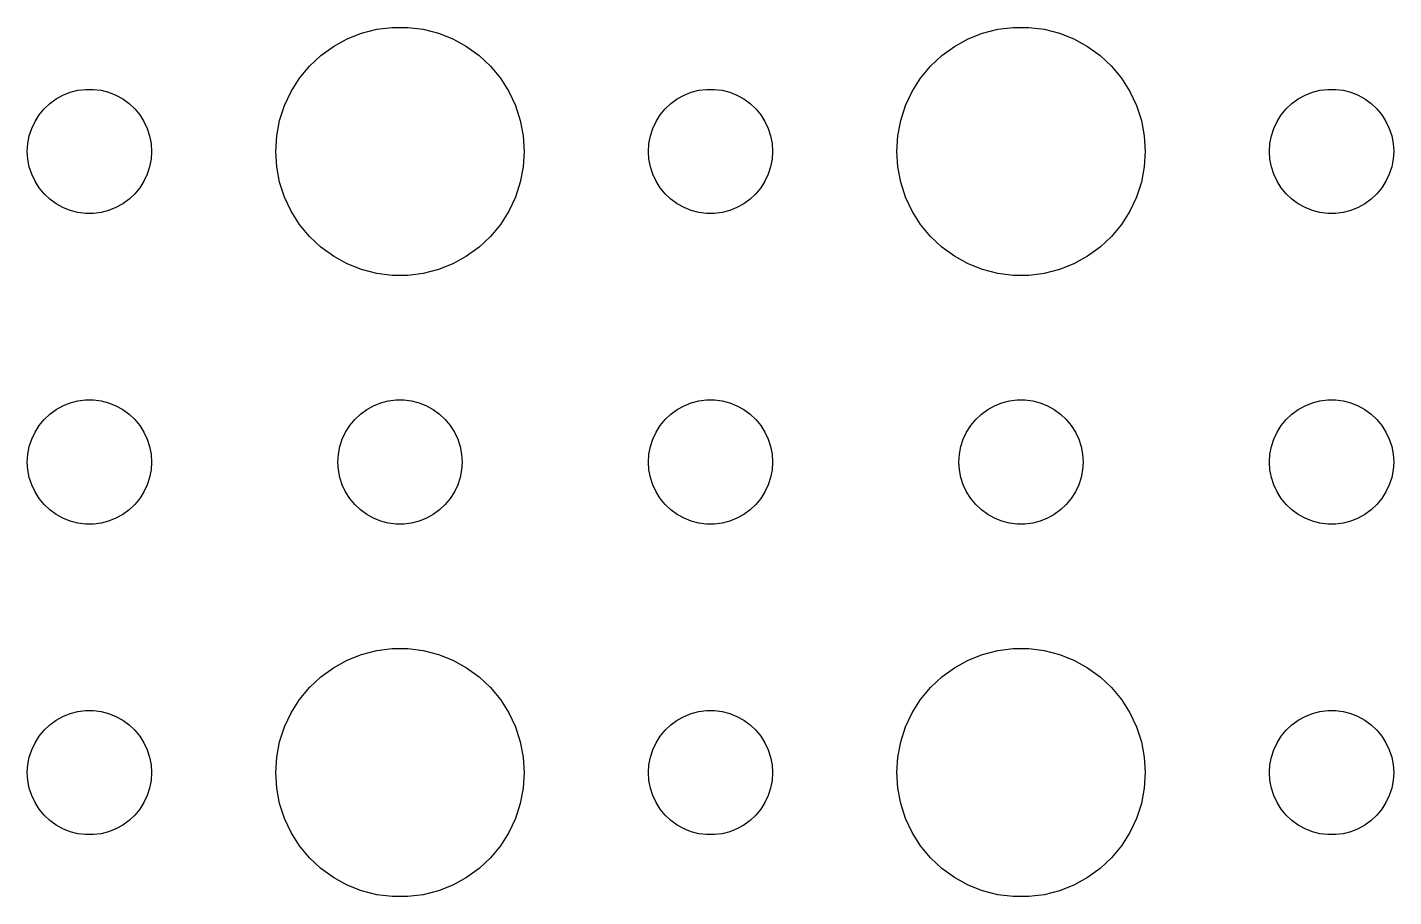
# Model space of a CAD drawing. Header units: metres. Extents: x -150 to 150, y -149 to 149.
# Drawn here: x 73.5 to 106.5, y -100.49 to -79.51 of the extents above; entities that cross this region are included whole.
import ezdxf

# ---------------------------------------------------------------- set-up
doc = ezdxf.new("R2010")
doc.units = ezdxf.units.M

msp = doc.modelspace()

# ---------------------------------------------------------------- linework, layer by layer
for p, q in [((81.9379, -79.5531), (82.3116, -79.5059)), ((82.3116, -79.5059), (82.6884, -79.5059)), ((82.6884, -79.5059), (83.0621, -79.5531)), ((96.9379, -79.5531), (97.3116, -79.5059)), ((97.3116, -79.5059), (97.6884, -79.5059)), ((97.6884, -79.5059), (98.0621, -79.5531)), ((80.8925, -79.967), (81.2227, -79.7855)), ((81.2227, -79.7855), (81.573, -79.6468)), ((81.573, -79.6468), (81.9379, -79.5531)), ((83.0621, -79.5531), (83.427, -79.6468)), ((83.427, -79.6468), (83.7773, -79.7855)), ((83.7773, -79.7855), (84.1075, -79.967)), ((95.8925, -79.967), (96.2227, -79.7855)), ((96.2227, -79.7855), (96.573, -79.6468)), ((96.573, -79.6468), (96.9379, -79.5531)), ((98.0621, -79.5531), (98.427, -79.6468)), ((98.427, -79.6468), (98.7773, -79.7855)), ((98.7773, -79.7855), (99.1075, -79.967)), ((80.3131, -80.4464), (80.5877, -80.1885)), ((80.5877, -80.1885), (80.8925, -79.967)), ((84.1075, -79.967), (84.4123, -80.1885)), ((84.4123, -80.1885), (84.6869, -80.4464)), ((95.3131, -80.4464), (95.5877, -80.1885)), ((95.5877, -80.1885), (95.8925, -79.967)), ((99.1075, -79.967), (99.4123, -80.1885)), ((99.4123, -80.1885), (99.6869, -80.4464)), ((80.073, -80.7366), (80.3131, -80.4464)), ((84.6869, -80.4464), (84.927, -80.7366)), ((95.073, -80.7366), (95.3131, -80.4464)), ((99.6869, -80.4464), (99.927, -80.7366)), ((79.8711, -81.0547), (80.073, -80.7366)), ((84.927, -80.7366), (85.1289, -81.0547)), ((94.8711, -81.0547), (95.073, -80.7366)), ((99.927, -80.7366), (100.129, -81.0547)), ((74.1963, -81.2335), (74.3613, -81.1428)), ((74.3613, -81.1428), (74.5365, -81.0734)), ((74.5365, -81.0734), (74.7189, -81.0266)), ((74.7189, -81.0266), (74.9058, -81.003)), ((74.9058, -81.003), (75.0942, -81.003)), ((75.0942, -81.003), (75.2811, -81.0266)), ((75.2811, -81.0266), (75.4635, -81.0734)), ((75.4635, -81.0734), (75.6387, -81.1428)), ((75.6387, -81.1428), (75.8037, -81.2335)), ((79.7107, -81.3956), (79.8711, -81.0547)), ((85.1289, -81.0547), (85.2893, -81.3956)), ((89.1963, -81.2335), (89.3613, -81.1428)), ((89.3613, -81.1428), (89.5365, -81.0734)), ((89.5365, -81.0734), (89.7189, -81.0266)), ((89.7189, -81.0266), (89.9058, -81.003)), ((89.9058, -81.003), (90.0942, -81.003)), ((90.0942, -81.003), (90.2811, -81.0266)), ((90.2811, -81.0266), (90.4635, -81.0734)), ((90.4635, -81.0734), (90.6387, -81.1428)), ((90.6387, -81.1428), (90.8037, -81.2335)), ((94.7107, -81.3956), (94.8711, -81.0547)), ((100.129, -81.0547), (100.289, -81.3956)), ((104.196, -81.2335), (104.361, -81.1428)), ((104.361, -81.1428), (104.536, -81.0734)), ((104.536, -81.0734), (104.719, -81.0266)), ((104.719, -81.0266), (104.906, -81.003)), ((104.906, -81.003), (105.094, -81.003)), ((105.094, -81.003), (105.281, -81.0266)), ((105.281, -81.0266), (105.464, -81.0734)), ((105.464, -81.0734), (105.639, -81.1428)), ((105.639, -81.1428), (105.804, -81.2335)), ((73.7865, -81.6183), (73.9065, -81.4732)), ((73.9065, -81.4732), (74.0439, -81.3442)), ((74.0439, -81.3442), (74.1963, -81.2335)), ((75.8037, -81.2335), (75.9561, -81.3442)), ((75.9561, -81.3442), (76.0934, -81.4732)), ((76.0934, -81.4732), (76.2135, -81.6183)), ((79.5943, -81.7539), (79.7107, -81.3956)), ((85.2893, -81.3956), (85.4057, -81.7539)), ((88.7865, -81.6183), (88.9065, -81.4732)), ((88.9065, -81.4732), (89.0439, -81.3442)), ((89.0439, -81.3442), (89.1963, -81.2335)), ((90.8037, -81.2335), (90.9561, -81.3442)), ((90.9561, -81.3442), (91.0934, -81.4732)), ((91.0934, -81.4732), (91.2135, -81.6183)), ((94.5943, -81.7539), (94.7107, -81.3956)), ((100.289, -81.3956), (100.406, -81.7539)), ((103.786, -81.6183), (103.907, -81.4732)), ((103.907, -81.4732), (104.044, -81.3442)), ((104.044, -81.3442), (104.196, -81.2335)), ((105.804, -81.2335), (105.956, -81.3442)), ((105.956, -81.3442), (106.093, -81.4732)), ((106.093, -81.4732), (106.214, -81.6183)), ((73.6053, -81.9478), (73.6855, -81.7774)), ((73.6855, -81.7774), (73.7865, -81.6183)), ((76.2135, -81.6183), (76.3145, -81.7774)), ((76.3145, -81.7774), (76.3947, -81.9478)), ((79.5237, -82.124), (79.5943, -81.7539)), ((85.4057, -81.7539), (85.4763, -82.124)), ((88.6053, -81.9478), (88.6855, -81.7774)), ((88.6855, -81.7774), (88.7865, -81.6183)), ((91.2135, -81.6183), (91.3145, -81.7774)), ((91.3145, -81.7774), (91.3947, -81.9478)), ((94.5237, -82.124), (94.5943, -81.7539)), ((100.406, -81.7539), (100.476, -82.124)), ((103.605, -81.9478), (103.686, -81.7774)), ((103.686, -81.7774), (103.786, -81.6183)), ((106.214, -81.6183), (106.314, -81.7774)), ((106.314, -81.7774), (106.395, -81.9478)), ((73.5118, -82.312), (73.5471, -82.127)), ((73.5471, -82.127), (73.6053, -81.9478)), ((76.3947, -81.9478), (76.4529, -82.127)), ((76.4529, -82.127), (76.4882, -82.312)), ((79.5, -82.5), (79.5237, -82.124)), ((85.4763, -82.124), (85.5, -82.5)), ((88.5118, -82.312), (88.5471, -82.127)), ((88.5471, -82.127), (88.6053, -81.9478)), ((91.3947, -81.9478), (91.4529, -82.127)), ((91.4529, -82.127), (91.4882, -82.312)), ((94.5, -82.5), (94.5237, -82.124)), ((100.476, -82.124), (100.5, -82.5)), ((103.512, -82.312), (103.547, -82.127)), ((103.547, -82.127), (103.605, -81.9478)), ((106.395, -81.9478), (106.453, -82.127)), ((106.453, -82.127), (106.488, -82.312)), ((73.5, -82.5), (73.5118, -82.312)), ((73.5118, -82.688), (73.5, -82.5)), ((76.4882, -82.312), (76.5, -82.5)), ((76.5, -82.5), (76.4882, -82.688)), ((79.5237, -82.876), (79.5, -82.5)), ((85.5, -82.5), (85.4763, -82.876)), ((88.5, -82.5), (88.5118, -82.312)), ((88.5118, -82.688), (88.5, -82.5)), ((91.4882, -82.312), (91.5, -82.5)), ((91.5, -82.5), (91.4882, -82.688)), ((94.5237, -82.876), (94.5, -82.5)), ((100.5, -82.5), (100.476, -82.876)), ((103.5, -82.5), (103.512, -82.312)), ((103.512, -82.688), (103.5, -82.5)), ((106.488, -82.312), (106.5, -82.5)), ((106.5, -82.5), (106.488, -82.688)), ((73.5471, -82.873), (73.5118, -82.688)), ((76.4882, -82.688), (76.4529, -82.873)), ((88.5471, -82.873), (88.5118, -82.688)), ((91.4882, -82.688), (91.4529, -82.873)), ((103.547, -82.873), (103.512, -82.688)), ((106.488, -82.688), (106.453, -82.873)), ((73.6053, -83.0522), (73.5471, -82.873)), ((73.6855, -83.2226), (73.6053, -83.0522)), ((76.3947, -83.0522), (76.3145, -83.2226)), ((76.4529, -82.873), (76.3947, -83.0522)), ((79.5943, -83.2461), (79.5237, -82.876)), ((85.4763, -82.876), (85.4057, -83.2461)), ((88.6053, -83.0522), (88.5471, -82.873)), ((88.6855, -83.2226), (88.6053, -83.0522)), ((91.3947, -83.0522), (91.3145, -83.2226)), ((91.4529, -82.873), (91.3947, -83.0522)), ((94.5943, -83.2461), (94.5237, -82.876)), ((100.476, -82.876), (100.406, -83.2461)), ((103.605, -83.0522), (103.547, -82.873)), ((103.686, -83.2226), (103.605, -83.0522)), ((106.395, -83.0522), (106.314, -83.2226)), ((106.453, -82.873), (106.395, -83.0522)), ((73.7865, -83.3817), (73.6855, -83.2226)), ((73.9065, -83.5268), (73.7865, -83.3817)), ((76.2135, -83.3817), (76.0934, -83.5268)), ((76.3145, -83.2226), (76.2135, -83.3817)), ((79.7107, -83.6044), (79.5943, -83.2461)), ((85.4057, -83.2461), (85.2893, -83.6044)), ((88.7865, -83.3817), (88.6855, -83.2226)), ((88.9065, -83.5268), (88.7865, -83.3817)), ((91.2135, -83.3817), (91.0934, -83.5268)), ((91.3145, -83.2226), (91.2135, -83.3817)), ((94.7107, -83.6044), (94.5943, -83.2461)), ((100.406, -83.2461), (100.289, -83.6044)), ((103.786, -83.3817), (103.686, -83.2226)), ((103.907, -83.5268), (103.786, -83.3817)), ((106.214, -83.3817), (106.093, -83.5268)), ((106.314, -83.2226), (106.214, -83.3817)), ((74.0439, -83.6558), (73.9065, -83.5268)), ((74.1963, -83.7665), (74.0439, -83.6558)), ((74.3613, -83.8572), (74.1963, -83.7665)), ((75.8037, -83.7665), (75.6387, -83.8572)), ((75.9561, -83.6558), (75.8037, -83.7665)), ((76.0934, -83.5268), (75.9561, -83.6558)), ((79.8711, -83.9453), (79.7107, -83.6044)), ((85.2893, -83.6044), (85.1289, -83.9453)), ((89.0439, -83.6558), (88.9065, -83.5268)), ((89.1963, -83.7665), (89.0439, -83.6558)), ((89.3613, -83.8572), (89.1963, -83.7665)), ((90.8037, -83.7665), (90.6387, -83.8572)), ((90.9561, -83.6558), (90.8037, -83.7665)), ((91.0934, -83.5268), (90.9561, -83.6558)), ((94.8711, -83.9453), (94.7107, -83.6044)), ((100.289, -83.6044), (100.129, -83.9453)), ((104.044, -83.6558), (103.907, -83.5268)), ((104.196, -83.7665), (104.044, -83.6558)), ((104.361, -83.8572), (104.196, -83.7665)), ((105.804, -83.7665), (105.639, -83.8572)), ((105.956, -83.6558), (105.804, -83.7665)), ((106.093, -83.5268), (105.956, -83.6558)), ((74.5365, -83.9266), (74.3613, -83.8572)), ((74.7189, -83.9734), (74.5365, -83.9266)), ((74.9058, -83.997), (74.7189, -83.9734)), ((75.0942, -83.997), (74.9058, -83.997)), ((75.2811, -83.9734), (75.0942, -83.997)), ((75.4635, -83.9266), (75.2811, -83.9734)), ((75.6387, -83.8572), (75.4635, -83.9266)), ((80.073, -84.2634), (79.8711, -83.9453)), ((85.1289, -83.9453), (84.927, -84.2634)), ((89.5365, -83.9266), (89.3613, -83.8572)), ((89.7189, -83.9734), (89.5365, -83.9266)), ((89.9058, -83.997), (89.7189, -83.9734)), ((90.0942, -83.997), (89.9058, -83.997)), ((90.2811, -83.9734), (90.0942, -83.997)), ((90.4635, -83.9266), (90.2811, -83.9734)), ((90.6387, -83.8572), (90.4635, -83.9266)), ((95.073, -84.2634), (94.8711, -83.9453)), ((100.129, -83.9453), (99.927, -84.2634)), ((104.536, -83.9266), (104.361, -83.8572)), ((104.719, -83.9734), (104.536, -83.9266)), ((104.906, -83.997), (104.719, -83.9734)), ((105.094, -83.997), (104.906, -83.997)), ((105.281, -83.9734), (105.094, -83.997)), ((105.464, -83.9266), (105.281, -83.9734)), ((105.639, -83.8572), (105.464, -83.9266)), ((80.3131, -84.5536), (80.073, -84.2634)), ((84.927, -84.2634), (84.6869, -84.5536)), ((95.3131, -84.5536), (95.073, -84.2634)), ((99.927, -84.2634), (99.6869, -84.5536)), ((80.5877, -84.8115), (80.3131, -84.5536)), ((84.6869, -84.5536), (84.4123, -84.8115)), ((95.5877, -84.8115), (95.3131, -84.5536)), ((99.6869, -84.5536), (99.4123, -84.8115)), ((80.8925, -85.033), (80.5877, -84.8115)), ((81.2227, -85.2145), (80.8925, -85.033)), ((84.1075, -85.033), (83.7773, -85.2145)), ((84.4123, -84.8115), (84.1075, -85.033)), ((95.8925, -85.033), (95.5877, -84.8115)), ((96.2227, -85.2145), (95.8925, -85.033)), ((99.1075, -85.033), (98.7773, -85.2145)), ((99.4123, -84.8115), (99.1075, -85.033)), ((81.573, -85.3532), (81.2227, -85.2145)), ((81.9379, -85.4469), (81.573, -85.3532)), ((82.3116, -85.4941), (81.9379, -85.4469)), ((83.0621, -85.4469), (82.6884, -85.4941)), ((83.427, -85.3532), (83.0621, -85.4469)), ((83.7773, -85.2145), (83.427, -85.3532)), ((96.573, -85.3532), (96.2227, -85.2145)), ((96.9379, -85.4469), (96.573, -85.3532)), ((97.3116, -85.4941), (96.9379, -85.4469)), ((98.0621, -85.4469), (97.6884, -85.4941)), ((98.427, -85.3532), (98.0621, -85.4469)), ((98.7773, -85.2145), (98.427, -85.3532)), ((82.6884, -85.4941), (82.3116, -85.4941)), ((97.6884, -85.4941), (97.3116, -85.4941)), ((74.0439, -88.8442), (74.1963, -88.7335)), ((74.1963, -88.7335), (74.3613, -88.6428)), ((74.3613, -88.6428), (74.5365, -88.5734)), ((74.5365, -88.5734), (74.7189, -88.5266)), ((74.7189, -88.5266), (74.9058, -88.503)), ((74.9058, -88.503), (75.0942, -88.503)), ((75.0942, -88.503), (75.2811, -88.5266)), ((75.2811, -88.5266), (75.4635, -88.5734)), ((75.4635, -88.5734), (75.6387, -88.6428)), ((75.6387, -88.6428), (75.8037, -88.7335)), ((75.8037, -88.7335), (75.9561, -88.8442)), ((81.5439, -88.8442), (81.6963, -88.7335)), ((81.6963, -88.7335), (81.8613, -88.6428)), ((81.8613, -88.6428), (82.0365, -88.5734)), ((82.0365, -88.5734), (82.2189, -88.5266)), ((82.2189, -88.5266), (82.4058, -88.503)), ((82.4058, -88.503), (82.5942, -88.503)), ((82.5942, -88.503), (82.7811, -88.5266)), ((82.7811, -88.5266), (82.9635, -88.5734)), ((82.9635, -88.5734), (83.1387, -88.6428)), ((83.1387, -88.6428), (83.3037, -88.7335)), ((83.3037, -88.7335), (83.4561, -88.8442)), ((89.0439, -88.8442), (89.1963, -88.7335)), ((89.1963, -88.7335), (89.3613, -88.6428)), ((89.3613, -88.6428), (89.5365, -88.5734)), ((89.5365, -88.5734), (89.7189, -88.5266)), ((89.7189, -88.5266), (89.9058, -88.503)), ((89.9058, -88.503), (90.0942, -88.503)), ((90.0942, -88.503), (90.2811, -88.5266)), ((90.2811, -88.5266), (90.4635, -88.5734)), ((90.4635, -88.5734), (90.6387, -88.6428)), ((90.6387, -88.6428), (90.8037, -88.7335)), ((90.8037, -88.7335), (90.9561, -88.8442)), ((96.5439, -88.8442), (96.6963, -88.7335)), ((96.6963, -88.7335), (96.8613, -88.6428)), ((96.8613, -88.6428), (97.0365, -88.5734)), ((97.0365, -88.5734), (97.2189, -88.5266)), ((97.2189, -88.5266), (97.4058, -88.503)), ((97.4058, -88.503), (97.5942, -88.503)), ((97.5942, -88.503), (97.7811, -88.5266)), ((97.7811, -88.5266), (97.9635, -88.5734)), ((97.9635, -88.5734), (98.1387, -88.6428)), ((98.1387, -88.6428), (98.3037, -88.7335)), ((98.3037, -88.7335), (98.4561, -88.8442)), ((104.044, -88.8442), (104.196, -88.7335)), ((104.196, -88.7335), (104.361, -88.6428)), ((104.361, -88.6428), (104.536, -88.5734)), ((104.536, -88.5734), (104.719, -88.5266)), ((104.719, -88.5266), (104.906, -88.503)), ((104.906, -88.503), (105.094, -88.503)), ((105.094, -88.503), (105.281, -88.5266)), ((105.281, -88.5266), (105.464, -88.5734)), ((105.464, -88.5734), (105.639, -88.6428)), ((105.639, -88.6428), (105.804, -88.7335)), ((105.804, -88.7335), (105.956, -88.8442)), ((73.7865, -89.1183), (73.9065, -88.9732)), ((73.9065, -88.9732), (74.0439, -88.8442)), ((75.9561, -88.8442), (76.0934, -88.9732)), ((76.0934, -88.9732), (76.2135, -89.1183)), ((81.2865, -89.1183), (81.4065, -88.9732)), ((81.4065, -88.9732), (81.5439, -88.8442)), ((83.4561, -88.8442), (83.5934, -88.9732)), ((83.5934, -88.9732), (83.7135, -89.1183)), ((88.7865, -89.1183), (88.9065, -88.9732)), ((88.9065, -88.9732), (89.0439, -88.8442)), ((90.9561, -88.8442), (91.0934, -88.9732)), ((91.0934, -88.9732), (91.2135, -89.1183)), ((96.2865, -89.1183), (96.4065, -88.9732)), ((96.4065, -88.9732), (96.5439, -88.8442)), ((98.4561, -88.8442), (98.5934, -88.9732)), ((98.5934, -88.9732), (98.7135, -89.1183)), ((103.786, -89.1183), (103.907, -88.9732)), ((103.907, -88.9732), (104.044, -88.8442)), ((105.956, -88.8442), (106.093, -88.9732)), ((106.093, -88.9732), (106.214, -89.1183)), ((73.6053, -89.4478), (73.6855, -89.2774)), ((73.6855, -89.2774), (73.7865, -89.1183)), ((76.2135, -89.1183), (76.3145, -89.2774)), ((76.3145, -89.2774), (76.3947, -89.4478)), ((81.1053, -89.4478), (81.1855, -89.2774)), ((81.1855, -89.2774), (81.2865, -89.1183)), ((83.7135, -89.1183), (83.8145, -89.2774)), ((83.8145, -89.2774), (83.8947, -89.4478)), ((88.6053, -89.4478), (88.6855, -89.2774)), ((88.6855, -89.2774), (88.7865, -89.1183)), ((91.2135, -89.1183), (91.3145, -89.2774)), ((91.3145, -89.2774), (91.3947, -89.4478)), ((96.1053, -89.4478), (96.1855, -89.2774)), ((96.1855, -89.2774), (96.2865, -89.1183)), ((98.7135, -89.1183), (98.8145, -89.2774)), ((98.8145, -89.2774), (98.8947, -89.4478)), ((103.605, -89.4478), (103.686, -89.2774)), ((103.686, -89.2774), (103.786, -89.1183)), ((106.214, -89.1183), (106.314, -89.2774)), ((106.314, -89.2774), (106.395, -89.4478)), ((73.5118, -89.812), (73.5471, -89.627)), ((73.5471, -89.627), (73.6053, -89.4478)), ((76.3947, -89.4478), (76.4529, -89.627)), ((76.4529, -89.627), (76.4882, -89.812)), ((81.0118, -89.812), (81.0471, -89.627)), ((81.0471, -89.627), (81.1053, -89.4478)), ((83.8947, -89.4478), (83.9529, -89.627)), ((83.9529, -89.627), (83.9882, -89.812)), ((88.5118, -89.812), (88.5471, -89.627)), ((88.5471, -89.627), (88.6053, -89.4478)), ((91.3947, -89.4478), (91.4529, -89.627)), ((91.4529, -89.627), (91.4882, -89.812)), ((96.0118, -89.812), (96.0471, -89.627)), ((96.0471, -89.627), (96.1053, -89.4478)), ((98.8947, -89.4478), (98.9529, -89.627)), ((98.9529, -89.627), (98.9882, -89.812)), ((103.512, -89.812), (103.547, -89.627)), ((103.547, -89.627), (103.605, -89.4478)), ((106.395, -89.4478), (106.453, -89.627)), ((106.453, -89.627), (106.488, -89.812)), ((73.5, -90), (73.5118, -89.812)), ((73.5118, -90.188), (73.5, -90)), ((76.4882, -89.812), (76.5, -90)), ((76.5, -90), (76.4882, -90.188)), ((81, -90), (81.0118, -89.812)), ((81.0118, -90.188), (81, -90)), ((83.9882, -89.812), (84, -90)), ((84, -90), (83.9882, -90.188)), ((88.5, -90), (88.5118, -89.812)), ((88.5118, -90.188), (88.5, -90)), ((91.4882, -89.812), (91.5, -90)), ((91.5, -90), (91.4882, -90.188)), ((96, -90), (96.0118, -89.812)), ((96.0118, -90.188), (96, -90)), ((98.9882, -89.812), (99, -90)), ((99, -90), (98.9882, -90.188)), ((103.5, -90), (103.512, -89.812)), ((103.512, -90.188), (103.5, -90)), ((106.488, -89.812), (106.5, -90)), ((106.5, -90), (106.488, -90.188)), ((73.5471, -90.373), (73.5118, -90.188)), ((73.6053, -90.5522), (73.5471, -90.373)), ((76.4529, -90.373), (76.3947, -90.5522)), ((76.4882, -90.188), (76.4529, -90.373)), ((81.0471, -90.373), (81.0118, -90.188)), ((81.1053, -90.5522), (81.0471, -90.373)), ((83.9529, -90.373), (83.8947, -90.5522)), ((83.9882, -90.188), (83.9529, -90.373)), ((88.5471, -90.373), (88.5118, -90.188)), ((88.6053, -90.5522), (88.5471, -90.373)), ((91.4529, -90.373), (91.3947, -90.5522)), ((91.4882, -90.188), (91.4529, -90.373)), ((96.0471, -90.373), (96.0118, -90.188)), ((96.1053, -90.5522), (96.0471, -90.373)), ((98.9529, -90.373), (98.8947, -90.5522)), ((98.9882, -90.188), (98.9529, -90.373)), ((103.547, -90.373), (103.512, -90.188)), ((103.605, -90.5522), (103.547, -90.373)), ((106.453, -90.373), (106.395, -90.5522)), ((106.488, -90.188), (106.453, -90.373)), ((73.6855, -90.7226), (73.6053, -90.5522)), ((73.7865, -90.8817), (73.6855, -90.7226)), ((76.3145, -90.7226), (76.2135, -90.8817)), ((76.3947, -90.5522), (76.3145, -90.7226)), ((81.1855, -90.7226), (81.1053, -90.5522)), ((81.2865, -90.8817), (81.1855, -90.7226)), ((83.8145, -90.7226), (83.7135, -90.8817)), ((83.8947, -90.5522), (83.8145, -90.7226)), ((88.6855, -90.7226), (88.6053, -90.5522)), ((88.7865, -90.8817), (88.6855, -90.7226)), ((91.3145, -90.7226), (91.2135, -90.8817)), ((91.3947, -90.5522), (91.3145, -90.7226)), ((96.1855, -90.7226), (96.1053, -90.5522)), ((96.2865, -90.8817), (96.1855, -90.7226)), ((98.8145, -90.7226), (98.7135, -90.8817)), ((98.8947, -90.5522), (98.8145, -90.7226)), ((103.686, -90.7226), (103.605, -90.5522)), ((103.786, -90.8817), (103.686, -90.7226)), ((106.314, -90.7226), (106.214, -90.8817)), ((106.395, -90.5522), (106.314, -90.7226)), ((73.9065, -91.0268), (73.7865, -90.8817)), ((74.0439, -91.1558), (73.9065, -91.0268)), ((76.0934, -91.0268), (75.9561, -91.1558)), ((76.2135, -90.8817), (76.0934, -91.0268)), ((81.4065, -91.0268), (81.2865, -90.8817)), ((81.5439, -91.1558), (81.4065, -91.0268)), ((83.5934, -91.0268), (83.4561, -91.1558)), ((83.7135, -90.8817), (83.5934, -91.0268)), ((88.9065, -91.0268), (88.7865, -90.8817)), ((89.0439, -91.1558), (88.9065, -91.0268)), ((91.0934, -91.0268), (90.9561, -91.1558)), ((91.2135, -90.8817), (91.0934, -91.0268)), ((96.4065, -91.0268), (96.2865, -90.8817)), ((96.5439, -91.1558), (96.4065, -91.0268)), ((98.5934, -91.0268), (98.4561, -91.1558)), ((98.7135, -90.8817), (98.5934, -91.0268)), ((103.907, -91.0268), (103.786, -90.8817)), ((104.044, -91.1558), (103.907, -91.0268)), ((106.093, -91.0268), (105.956, -91.1558)), ((106.214, -90.8817), (106.093, -91.0268)), ((74.1963, -91.2665), (74.0439, -91.1558)), ((74.3613, -91.3572), (74.1963, -91.2665)), ((74.5365, -91.4266), (74.3613, -91.3572)), ((75.6387, -91.3572), (75.4635, -91.4266)), ((75.8037, -91.2665), (75.6387, -91.3572)), ((75.9561, -91.1558), (75.8037, -91.2665)), ((81.6963, -91.2665), (81.5439, -91.1558)), ((81.8613, -91.3572), (81.6963, -91.2665)), ((82.0365, -91.4266), (81.8613, -91.3572)), ((83.1387, -91.3572), (82.9635, -91.4266)), ((83.3037, -91.2665), (83.1387, -91.3572)), ((83.4561, -91.1558), (83.3037, -91.2665)), ((89.1963, -91.2665), (89.0439, -91.1558)), ((89.3613, -91.3572), (89.1963, -91.2665)), ((89.5365, -91.4266), (89.3613, -91.3572)), ((90.6387, -91.3572), (90.4635, -91.4266)), ((90.8037, -91.2665), (90.6387, -91.3572)), ((90.9561, -91.1558), (90.8037, -91.2665)), ((96.6963, -91.2665), (96.5439, -91.1558)), ((96.8613, -91.3572), (96.6963, -91.2665)), ((97.0365, -91.4266), (96.8613, -91.3572)), ((98.1387, -91.3572), (97.9635, -91.4266)), ((98.3037, -91.2665), (98.1387, -91.3572)), ((98.4561, -91.1558), (98.3037, -91.2665)), ((104.196, -91.2665), (104.044, -91.1558)), ((104.361, -91.3572), (104.196, -91.2665)), ((104.536, -91.4266), (104.361, -91.3572)), ((105.639, -91.3572), (105.464, -91.4266)), ((105.804, -91.2665), (105.639, -91.3572)), ((105.956, -91.1558), (105.804, -91.2665)), ((74.7189, -91.4734), (74.5365, -91.4266)), ((74.9058, -91.497), (74.7189, -91.4734)), ((75.0942, -91.497), (74.9058, -91.497)), ((75.2811, -91.4734), (75.0942, -91.497)), ((75.4635, -91.4266), (75.2811, -91.4734)), ((82.2189, -91.4734), (82.0365, -91.4266)), ((82.4058, -91.497), (82.2189, -91.4734)), ((82.5942, -91.497), (82.4058, -91.497)), ((82.7811, -91.4734), (82.5942, -91.497)), ((82.9635, -91.4266), (82.7811, -91.4734)), ((89.7189, -91.4734), (89.5365, -91.4266)), ((89.9058, -91.497), (89.7189, -91.4734)), ((90.0942, -91.497), (89.9058, -91.497)), ((90.2811, -91.4734), (90.0942, -91.497)), ((90.4635, -91.4266), (90.2811, -91.4734)), ((97.2189, -91.4734), (97.0365, -91.4266)), ((97.4058, -91.497), (97.2189, -91.4734)), ((97.5942, -91.497), (97.4058, -91.497)), ((97.7811, -91.4734), (97.5942, -91.497)), ((97.9635, -91.4266), (97.7811, -91.4734)), ((104.719, -91.4734), (104.536, -91.4266)), ((104.906, -91.497), (104.719, -91.4734)), ((105.094, -91.497), (104.906, -91.497)), ((105.281, -91.4734), (105.094, -91.497)), ((105.464, -91.4266), (105.281, -91.4734)), ((81.2227, -94.7855), (81.573, -94.6468)), ((81.573, -94.6468), (81.9379, -94.5531)), ((81.9379, -94.5531), (82.3116, -94.5059)), ((82.3116, -94.5059), (82.6884, -94.5059)), ((82.6884, -94.5059), (83.0621, -94.5531)), ((83.0621, -94.5531), (83.427, -94.6468)), ((83.427, -94.6468), (83.7773, -94.7855)), ((96.2227, -94.7855), (96.573, -94.6468)), ((96.573, -94.6468), (96.9379, -94.5531)), ((96.9379, -94.5531), (97.3116, -94.5059)), ((97.3116, -94.5059), (97.6884, -94.5059)), ((97.6884, -94.5059), (98.0621, -94.5531)), ((98.0621, -94.5531), (98.427, -94.6468)), ((98.427, -94.6468), (98.7773, -94.7855)), ((80.5877, -95.1885), (80.8925, -94.967)), ((80.8925, -94.967), (81.2227, -94.7855)), ((83.7773, -94.7855), (84.1075, -94.967)), ((84.1075, -94.967), (84.4123, -95.1885)), ((95.5877, -95.1885), (95.8925, -94.967)), ((95.8925, -94.967), (96.2227, -94.7855)), ((98.7773, -94.7855), (99.1075, -94.967)), ((99.1075, -94.967), (99.4123, -95.1885)), ((80.3131, -95.4464), (80.5877, -95.1885)), ((84.4123, -95.1885), (84.6869, -95.4464)), ((95.3131, -95.4464), (95.5877, -95.1885)), ((99.4123, -95.1885), (99.6869, -95.4464)), ((80.073, -95.7366), (80.3131, -95.4464)), ((84.6869, -95.4464), (84.927, -95.7366)), ((95.073, -95.7366), (95.3131, -95.4464)), ((99.6869, -95.4464), (99.927, -95.7366)), ((74.5365, -96.0734), (74.7189, -96.0266)), ((74.7189, -96.0266), (74.9058, -96.003)), ((74.9058, -96.003), (75.0942, -96.003)), ((75.0942, -96.003), (75.2811, -96.0266)), ((75.2811, -96.0266), (75.4635, -96.0734)), ((79.8711, -96.0547), (80.073, -95.7366)), ((84.927, -95.7366), (85.1289, -96.0547)), ((89.5365, -96.0734), (89.7189, -96.0266)), ((89.7189, -96.0266), (89.9058, -96.003)), ((89.9058, -96.003), (90.0942, -96.003)), ((90.0942, -96.003), (90.2811, -96.0266)), ((90.2811, -96.0266), (90.4635, -96.0734)), ((94.8711, -96.0547), (95.073, -95.7366)), ((99.927, -95.7366), (100.129, -96.0547)), ((104.536, -96.0734), (104.719, -96.0266)), ((104.719, -96.0266), (104.906, -96.003)), ((104.906, -96.003), (105.094, -96.003)), ((105.094, -96.003), (105.281, -96.0266)), ((105.281, -96.0266), (105.464, -96.0734)), ((73.9065, -96.4732), (74.0439, -96.3442)), ((74.0439, -96.3442), (74.1963, -96.2335)), ((74.1963, -96.2335), (74.3613, -96.1428)), ((74.3613, -96.1428), (74.5365, -96.0734)), ((75.4635, -96.0734), (75.6387, -96.1428)), ((75.6387, -96.1428), (75.8037, -96.2335)), ((75.8037, -96.2335), (75.9561, -96.3442)), ((75.9561, -96.3442), (76.0934, -96.4732)), ((79.7107, -96.3956), (79.8711, -96.0547)), ((85.1289, -96.0547), (85.2893, -96.3956)), ((88.9065, -96.4732), (89.0439, -96.3442)), ((89.0439, -96.3442), (89.1963, -96.2335)), ((89.1963, -96.2335), (89.3613, -96.1428)), ((89.3613, -96.1428), (89.5365, -96.0734)), ((90.4635, -96.0734), (90.6387, -96.1428)), ((90.6387, -96.1428), (90.8037, -96.2335)), ((90.8037, -96.2335), (90.9561, -96.3442)), ((90.9561, -96.3442), (91.0934, -96.4732)), ((94.7107, -96.3956), (94.8711, -96.0547)), ((100.129, -96.0547), (100.289, -96.3956)), ((103.907, -96.4732), (104.044, -96.3442)), ((104.044, -96.3442), (104.196, -96.2335)), ((104.196, -96.2335), (104.361, -96.1428)), ((104.361, -96.1428), (104.536, -96.0734)), ((105.464, -96.0734), (105.639, -96.1428)), ((105.639, -96.1428), (105.804, -96.2335)), ((105.804, -96.2335), (105.956, -96.3442)), ((105.956, -96.3442), (106.093, -96.4732)), ((73.6855, -96.7774), (73.7865, -96.6183)), ((73.7865, -96.6183), (73.9065, -96.4732)), ((76.0934, -96.4732), (76.2135, -96.6183)), ((76.2135, -96.6183), (76.3145, -96.7774)), ((79.5943, -96.7539), (79.7107, -96.3956)), ((85.2893, -96.3956), (85.4057, -96.7539)), ((88.6855, -96.7774), (88.7865, -96.6183)), ((88.7865, -96.6183), (88.9065, -96.4732)), ((91.0934, -96.4732), (91.2135, -96.6183)), ((91.2135, -96.6183), (91.3145, -96.7774)), ((94.5943, -96.7539), (94.7107, -96.3956)), ((100.289, -96.3956), (100.406, -96.7539)), ((103.686, -96.7774), (103.786, -96.6183)), ((103.786, -96.6183), (103.907, -96.4732)), ((106.093, -96.4732), (106.214, -96.6183)), ((106.214, -96.6183), (106.314, -96.7774)), ((73.5471, -97.127), (73.6053, -96.9478)), ((73.6053, -96.9478), (73.6855, -96.7774)), ((76.3145, -96.7774), (76.3947, -96.9478)), ((76.3947, -96.9478), (76.4529, -97.127)), ((79.5237, -97.124), (79.5943, -96.7539)), ((85.4057, -96.7539), (85.4763, -97.124)), ((88.5471, -97.127), (88.6053, -96.9478)), ((88.6053, -96.9478), (88.6855, -96.7774)), ((91.3145, -96.7774), (91.3947, -96.9478)), ((91.3947, -96.9478), (91.4529, -97.127)), ((94.5237, -97.124), (94.5943, -96.7539)), ((100.406, -96.7539), (100.476, -97.124)), ((103.547, -97.127), (103.605, -96.9478)), ((103.605, -96.9478), (103.686, -96.7774)), ((106.314, -96.7774), (106.395, -96.9478)), ((106.395, -96.9478), (106.453, -97.127)), ((73.5, -97.5), (73.5118, -97.312)), ((73.5118, -97.312), (73.5471, -97.127)), ((76.4529, -97.127), (76.4882, -97.312)), ((76.4882, -97.312), (76.5, -97.5)), ((79.5, -97.5), (79.5237, -97.124)), ((85.4763, -97.124), (85.5, -97.5)), ((88.5, -97.5), (88.5118, -97.312)), ((88.5118, -97.312), (88.5471, -97.127)), ((91.4529, -97.127), (91.4882, -97.312)), ((91.4882, -97.312), (91.5, -97.5)), ((94.5, -97.5), (94.5237, -97.124)), ((100.476, -97.124), (100.5, -97.5)), ((103.5, -97.5), (103.512, -97.312)), ((103.512, -97.312), (103.547, -97.127)), ((106.453, -97.127), (106.488, -97.312)), ((106.488, -97.312), (106.5, -97.5)), ((73.5118, -97.688), (73.5, -97.5)), ((76.5, -97.5), (76.4882, -97.688)), ((79.5237, -97.876), (79.5, -97.5)), ((85.5, -97.5), (85.4763, -97.876)), ((88.5118, -97.688), (88.5, -97.5)), ((91.5, -97.5), (91.4882, -97.688)), ((94.5237, -97.876), (94.5, -97.5)), ((100.5, -97.5), (100.476, -97.876)), ((103.512, -97.688), (103.5, -97.5)), ((106.5, -97.5), (106.488, -97.688)), ((73.5471, -97.873), (73.5118, -97.688)), ((73.6053, -98.0522), (73.5471, -97.873)), ((76.4529, -97.873), (76.3947, -98.0522)), ((76.4882, -97.688), (76.4529, -97.873)), ((79.5943, -98.2461), (79.5237, -97.876)), ((85.4763, -97.876), (85.4057, -98.2461)), ((88.5471, -97.873), (88.5118, -97.688)), ((88.6053, -98.0522), (88.5471, -97.873)), ((91.4529, -97.873), (91.3947, -98.0522)), ((91.4882, -97.688), (91.4529, -97.873)), ((94.5943, -98.2461), (94.5237, -97.876)), ((100.476, -97.876), (100.406, -98.2461)), ((103.547, -97.873), (103.512, -97.688)), ((103.605, -98.0522), (103.547, -97.873)), ((106.453, -97.873), (106.395, -98.0522)), ((106.488, -97.688), (106.453, -97.873)), ((73.6855, -98.2226), (73.6053, -98.0522)), ((73.7865, -98.3817), (73.6855, -98.2226)), ((76.3145, -98.2226), (76.2135, -98.3817)), ((76.3947, -98.0522), (76.3145, -98.2226)), ((79.7107, -98.6044), (79.5943, -98.2461)), ((85.4057, -98.2461), (85.2893, -98.6044)), ((88.6855, -98.2226), (88.6053, -98.0522)), ((88.7865, -98.3817), (88.6855, -98.2226)), ((91.3145, -98.2226), (91.2135, -98.3817)), ((91.3947, -98.0522), (91.3145, -98.2226)), ((94.7107, -98.6044), (94.5943, -98.2461)), ((100.406, -98.2461), (100.289, -98.6044)), ((103.686, -98.2226), (103.605, -98.0522)), ((103.786, -98.3817), (103.686, -98.2226)), ((106.314, -98.2226), (106.214, -98.3817)), ((106.395, -98.0522), (106.314, -98.2226)), ((73.9065, -98.5268), (73.7865, -98.3817)), ((74.0439, -98.6558), (73.9065, -98.5268)), ((74.1963, -98.7665), (74.0439, -98.6558)), ((75.9561, -98.6558), (75.8037, -98.7665)), ((76.0934, -98.5268), (75.9561, -98.6558)), ((76.2135, -98.3817), (76.0934, -98.5268)), ((79.8711, -98.9453), (79.7107, -98.6044)), ((85.2893, -98.6044), (85.1289, -98.9453)), ((88.9065, -98.5268), (88.7865, -98.3817)), ((89.0439, -98.6558), (88.9065, -98.5268)), ((89.1963, -98.7665), (89.0439, -98.6558)), ((90.9561, -98.6558), (90.8037, -98.7665)), ((91.0934, -98.5268), (90.9561, -98.6558)), ((91.2135, -98.3817), (91.0934, -98.5268)), ((94.8711, -98.9453), (94.7107, -98.6044)), ((100.289, -98.6044), (100.129, -98.9453)), ((103.907, -98.5268), (103.786, -98.3817)), ((104.044, -98.6558), (103.907, -98.5268)), ((104.196, -98.7665), (104.044, -98.6558)), ((105.956, -98.6558), (105.804, -98.7665)), ((106.093, -98.5268), (105.956, -98.6558)), ((106.214, -98.3817), (106.093, -98.5268)), ((74.3613, -98.8572), (74.1963, -98.7665)), ((74.5365, -98.9266), (74.3613, -98.8572)), ((74.7189, -98.9734), (74.5365, -98.9266)), ((74.9058, -98.997), (74.7189, -98.9734)), ((75.0942, -98.997), (74.9058, -98.997)), ((75.2811, -98.9734), (75.0942, -98.997)), ((75.4635, -98.9266), (75.2811, -98.9734)), ((75.6387, -98.8572), (75.4635, -98.9266)), ((75.8037, -98.7665), (75.6387, -98.8572)), ((80.073, -99.2634), (79.8711, -98.9453)), ((85.1289, -98.9453), (84.927, -99.2634)), ((89.3613, -98.8572), (89.1963, -98.7665)), ((89.5365, -98.9266), (89.3613, -98.8572)), ((89.7189, -98.9734), (89.5365, -98.9266)), ((89.9058, -98.997), (89.7189, -98.9734)), ((90.0942, -98.997), (89.9058, -98.997)), ((90.2811, -98.9734), (90.0942, -98.997)), ((90.4635, -98.9266), (90.2811, -98.9734)), ((90.6387, -98.8572), (90.4635, -98.9266)), ((90.8037, -98.7665), (90.6387, -98.8572)), ((95.073, -99.2634), (94.8711, -98.9453)), ((100.129, -98.9453), (99.927, -99.2634)), ((104.361, -98.8572), (104.196, -98.7665)), ((104.536, -98.9266), (104.361, -98.8572)), ((104.719, -98.9734), (104.536, -98.9266)), ((104.906, -98.997), (104.719, -98.9734)), ((105.094, -98.997), (104.906, -98.997)), ((105.281, -98.9734), (105.094, -98.997)), ((105.464, -98.9266), (105.281, -98.9734)), ((105.639, -98.8572), (105.464, -98.9266)), ((105.804, -98.7665), (105.639, -98.8572)), ((80.3131, -99.5536), (80.073, -99.2634)), ((84.927, -99.2634), (84.6869, -99.5536)), ((95.3131, -99.5536), (95.073, -99.2634)), ((99.927, -99.2634), (99.6869, -99.5536)), ((80.5877, -99.8115), (80.3131, -99.5536)), ((84.6869, -99.5536), (84.4123, -99.8115)), ((95.5877, -99.8115), (95.3131, -99.5536)), ((99.6869, -99.5536), (99.4123, -99.8115)), ((80.8925, -100.033), (80.5877, -99.8115)), ((84.4123, -99.8115), (84.1075, -100.033)), ((95.8925, -100.033), (95.5877, -99.8115)), ((99.4123, -99.8115), (99.1075, -100.033)), ((81.2227, -100.214), (80.8925, -100.033)), ((81.573, -100.353), (81.2227, -100.214)), ((83.7773, -100.214), (83.427, -100.353)), ((84.1075, -100.033), (83.7773, -100.214)), ((96.2227, -100.214), (95.8925, -100.033)), ((96.573, -100.353), (96.2227, -100.214)), ((98.7773, -100.214), (98.427, -100.353)), ((99.1075, -100.033), (98.7773, -100.214)), ((81.9379, -100.447), (81.573, -100.353)), ((82.3116, -100.494), (81.9379, -100.447)), ((82.6884, -100.494), (82.3116, -100.494)), ((83.0621, -100.447), (82.6884, -100.494)), ((83.427, -100.353), (83.0621, -100.447)), ((96.9379, -100.447), (96.573, -100.353)), ((97.3116, -100.494), (96.9379, -100.447)), ((97.6884, -100.494), (97.3116, -100.494)), ((98.0621, -100.447), (97.6884, -100.494)), ((98.427, -100.353), (98.0621, -100.447))]:
    msp.add_line(p, q)

doc.saveas('drawing.dxf')
